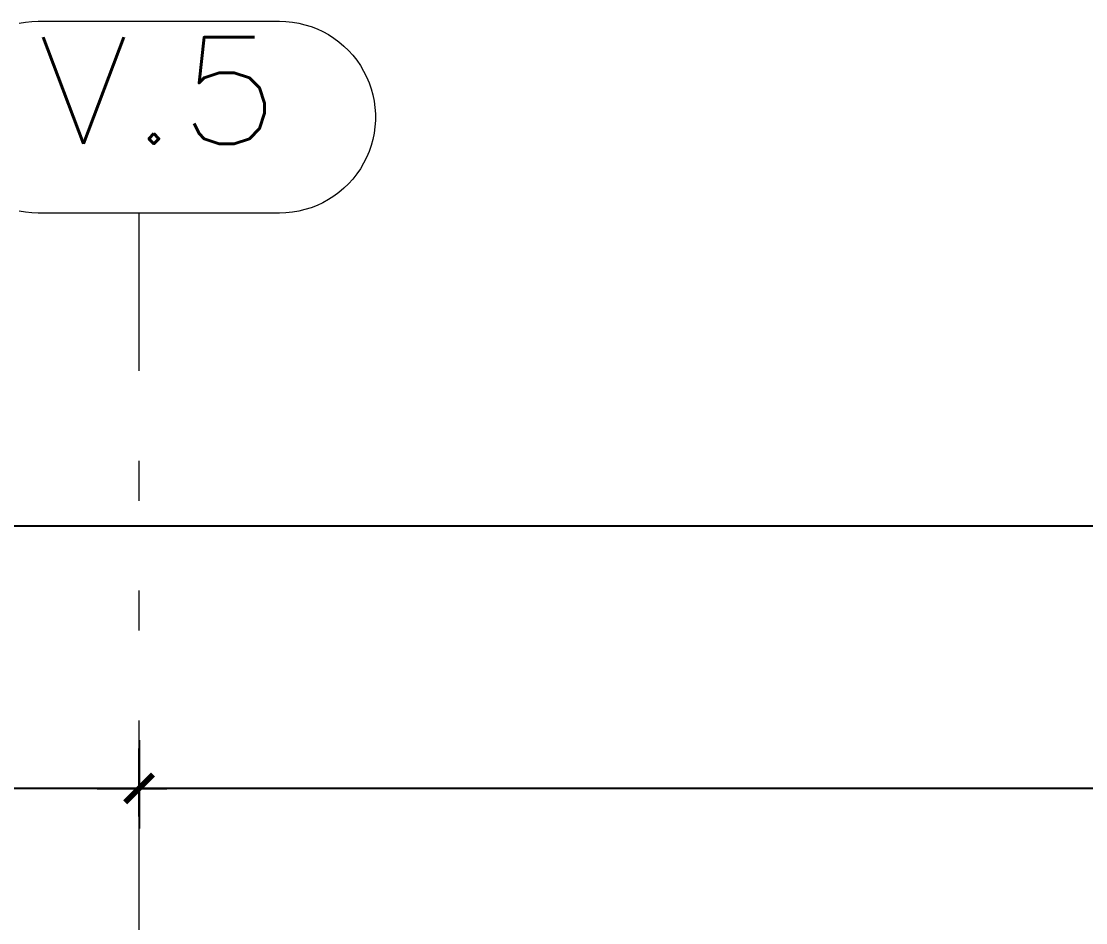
# Model space of a CAD drawing. Header units: metres. Extents: x 219 to 707, y -561 to -17.
# Drawn here: x 358.151 to 360.815, y -119.469 to -117.213 of the extents above; entities that cross this region are included whole.
import ezdxf
from ezdxf.enums import TextEntityAlignment as Align

# ---------------------------------------------------------------- set-up
doc = ezdxf.new("R2010")
doc.units = ezdxf.units.M
doc.linetypes.add('CYPE_RAYAPUNTOPUNTO', pattern=[0.45, 0.225, -0.075, 0, -0.075, 0, -0.075])
doc.layers.add('COTAS_REF_LINEAS', color=2, linetype='Continuous', lineweight=0)
doc.layers.add('COTAS_REPLANTEO', color=7, linetype='CYPE_RAYAPUNTOPUNTO', lineweight=0)
doc.layers.add('Dr Ejes en bloque', color=4, linetype='Continuous')
doc.layers.add('TCOTA', color=1, linetype='Continuous')
doc.styles.add('CYPETXT', font='romans', dxfattribs={"height": 0.2})
doc.styles.add('T12', font='romans.shx', dxfattribs={"height": 0.12})
doc.dimstyles.new('DIM50', dxfattribs={"dimtxt": 0.12, "dimasz": 0.07, "dimexe": 0.1, "dimexo": 0.05, "dimgap": 0.06, "dimtad": 1, "dimzin": 4, "dimdsep": 46, "dimtxsty": 'T12', "dimblk1": 'COTA1', "dimblk2": 'COTA1', "dimsah": 1, "dimcen": 0.07, "dimclrt": 3, "dimadec": 0, "dimazin": 0, "dimtfac": 1, "dimtmove": 2, "dimatfit": 0, "dimldrblk": 'COTA1', "dimfxl": 1, "dimtolj": 1, "dimtzin": 4, "dimarcsym": 0})

# ---------------------------------------------------------------- blocks, each defined once
blk = doc.blocks.new('COTA1')
for p, q in [((0, 1), (0, -1)), ((-1.5, 0), (1, 0))]:
    blk.add_line(p, q)
at = {"const_width": 0.2}
blk.add_lwpolyline([(-0.5, -0.5), (0.5, 0.5)], dxfattribs=at)
blk = doc.blocks.new('*D845')
at = {"layer": 'Defpoints', "color": 0, "transparency": 16777216}
for p in [(132.7277, 145.208), (129.9275, 145.0374), (129.9275, 145.0374)]:
    blk.add_point(p, dxfattribs=at)
at = {"layer": 'TCOTA', "color": 0, "lineweight": -2, "transparency": 16777216}
for p, q in [((132.7277, 145.158), (132.7277, 144.9374)), ((129.9275, 145.0874), (129.9275, 145.1374)), ((132.6577, 145.0374), (129.9975, 145.0374))]:
    blk.add_line(p, q, dxfattribs=at)
at = {"layer": 'TCOTA', "color": 0, "lineweight": -2, "transparency": 16777216, "xscale": 0.07, "yscale": 0.07, "zscale": 0.07, "rotation": 180}
blk.add_blockref('COTA1', (129.9275, 145.0374), dxfattribs=at)
at = {"layer": 'TCOTA', "color": 0, "lineweight": -2, "transparency": 16777216, "xscale": 0.07, "yscale": 0.07, "zscale": 0.07}
blk.add_blockref('COTA1', (132.7277, 145.0374), dxfattribs=at)
at = {"layer": 'TCOTA', "color": 3, "transparency": 16777216, "insert": (131.3276, 145.1574), "char_height": 0.12, "attachment_point": 5, "style": 'T12'}
blk.add_mtext('\\A1;2.80', dxfattribs=at)
blk = doc.blocks.new('*D846')
at = {"layer": 'Defpoints', "color": 0, "transparency": 16777216}
for p in [(139.0277, 145.208), (132.7277, 145.0374), (132.7277, 145.0374)]:
    blk.add_point(p, dxfattribs=at)
at = {"layer": 'TCOTA', "color": 0, "lineweight": -2, "transparency": 16777216}
for p, q in [((139.0277, 145.158), (139.0277, 144.9374)), ((132.7277, 145.0874), (132.7277, 145.1374)), ((138.9577, 145.0374), (132.7977, 145.0374))]:
    blk.add_line(p, q, dxfattribs=at)
at = {"layer": 'TCOTA', "color": 0, "lineweight": -2, "transparency": 16777216, "xscale": 0.07, "yscale": 0.07, "zscale": 0.07, "rotation": 180}
blk.add_blockref('COTA1', (132.7277, 145.0374), dxfattribs=at)
at = {"layer": 'TCOTA', "color": 0, "lineweight": -2, "transparency": 16777216, "xscale": 0.07, "yscale": 0.07, "zscale": 0.07}
blk.add_blockref('COTA1', (139.0277, 145.0374), dxfattribs=at)
at = {"layer": 'TCOTA', "color": 3, "transparency": 16777216, "insert": (135.8777, 145.1574), "char_height": 0.12, "attachment_point": 5, "style": 'T12'}
blk.add_mtext('\\A1;6.30', dxfattribs=at)
blk = doc.blocks.new('*D847')
at = {"layer": 'Defpoints', "color": 0, "transparency": 16777216}
for p in [(115.8777, 145.6949), (139.0277, 145.6949), (139.0277, 145.6949)]:
    blk.add_point(p, dxfattribs=at)
at = {"layer": 'TCOTA', "color": 0, "lineweight": -2, "transparency": 16777216}
for p, q in [((115.8777, 145.7449), (115.8777, 145.7949)), ((139.0277, 145.7449), (139.0277, 145.7949)), ((115.9477, 145.6949), (138.9577, 145.6949))]:
    blk.add_line(p, q, dxfattribs=at)
at = {"layer": 'TCOTA', "color": 0, "lineweight": -2, "transparency": 16777216, "xscale": 0.07, "yscale": 0.07, "zscale": 0.07, "rotation": 180}
blk.add_blockref('COTA1', (115.8777, 145.6949), dxfattribs=at)
at = {"layer": 'TCOTA', "color": 0, "lineweight": -2, "transparency": 16777216, "xscale": 0.07, "yscale": 0.07, "zscale": 0.07}
blk.add_blockref('COTA1', (139.0277, 145.6949), dxfattribs=at)
at = {"layer": 'TCOTA', "color": 3, "transparency": 16777216, "insert": (127.4527, 145.8149), "char_height": 0.12, "attachment_point": 5, "style": 'T12'}
blk.add_mtext('\\A1;23.15', dxfattribs=at)
blk = doc.blocks.new('DSADADASDAS')
at = {"layer": 'COTAS_REF_LINEAS'}
blk.add_lwpolyline([(132.4277, 146.953), (132.4435, 146.9557), (132.4594, 146.9573), (132.4755, 146.9578), (133.0795, 146.9578), (133.0795, 146.9578), (133.0955, 146.9573), (133.1115, 146.9557), (133.1273, 146.953), (133.1429, 146.9493), (133.1582, 146.9446), (133.1732, 146.9388), (133.1877, 146.932), (133.2018, 146.9243), (133.2153, 146.9157), (133.2282, 146.9062), (133.2405, 146.8958), (133.252, 146.8847), (133.2627, 146.8728), (133.2727, 146.8602), (133.2818, 146.847), (133.2899, 146.8332), (133.2972, 146.8189), (133.3034, 146.8041), (133.3087, 146.7889), (133.3129, 146.7735), (133.3161, 146.7577), (133.3183, 146.7419), (133.3193, 146.7259), (133.3193, 146.7098), (133.3183, 146.6938), (133.3161, 146.6779), (133.3129, 146.6622), (133.3087, 146.6467), (133.3034, 146.6316), (133.2972, 146.6168), (133.2899, 146.6025), (133.2818, 146.5887), (133.2727, 146.5755), (133.2627, 146.5629), (133.252, 146.551), (133.2405, 146.5398), (133.2282, 146.5295), (133.2153, 146.52), (133.2018, 146.5113), (133.1877, 146.5036), (133.1732, 146.4969), (133.1582, 146.4911), (133.1429, 146.4864), (133.1273, 146.4826), (133.1115, 146.48), (133.0955, 146.4784), (133.0795, 146.4778), (132.4755, 146.4778), (132.4594, 146.4784), (132.4435, 146.48), (132.4277, 146.4826)], dxfattribs=at)
at = {"layer": 'COTAS_REPLANTEO', "ltscale": 3}
blk.add_line((132.7277, 125.9327, -0.525), (132.7277, 146.4778, -0.525), dxfattribs=at)
at = {"layer": 'COTAS_REF_LINEAS', "style": 'CYPETXT', "width": 1.057}
blk.add_text('V.5', height=0.26667, dxfattribs=at).set_placement((132.4755, 146.6512, -0.525), (133.0795, 146.6512, -0.525), align=Align.FIT)
at = {"layer": 'TCOTA'}
for base, p1, p2, picture, middle in [((139.0277, 145.6949, -0.525), (115.8777, 145.6949, -0.525), (139.0277, 145.6949, -0.525), '*D847', (127.4527, 145.8149, -0.525)), ((129.9275, 145.0374, -0.525), (132.7277, 145.208, -0.525), (129.9275, 145.0374, -0.525), '*D845', (131.3276, 145.1574, -0.525)), ((132.7277, 145.0374, -0.525), (139.0277, 145.208, -0.525), (132.7277, 145.0374, -0.525), '*D846', (135.8777, 145.1574, -0.525))]:
    dim = blk.add_linear_dim(base=base, p1=p1, p2=p2, dimstyle='DIM50', dxfattribs=at)
    dim.commit()
    dim.dimension.update_dxf_attribs({"geometry": picture, "text_midpoint": middle})

msp = doc.modelspace()

# ---------------------------------------------------------------- block references
at = {"layer": 'Dr Ejes en bloque'}
msp.add_blockref('DSADADASDAS', (225.7179, -264.1705, 0.525), dxfattribs=at)

doc.saveas('drawing.dxf')
